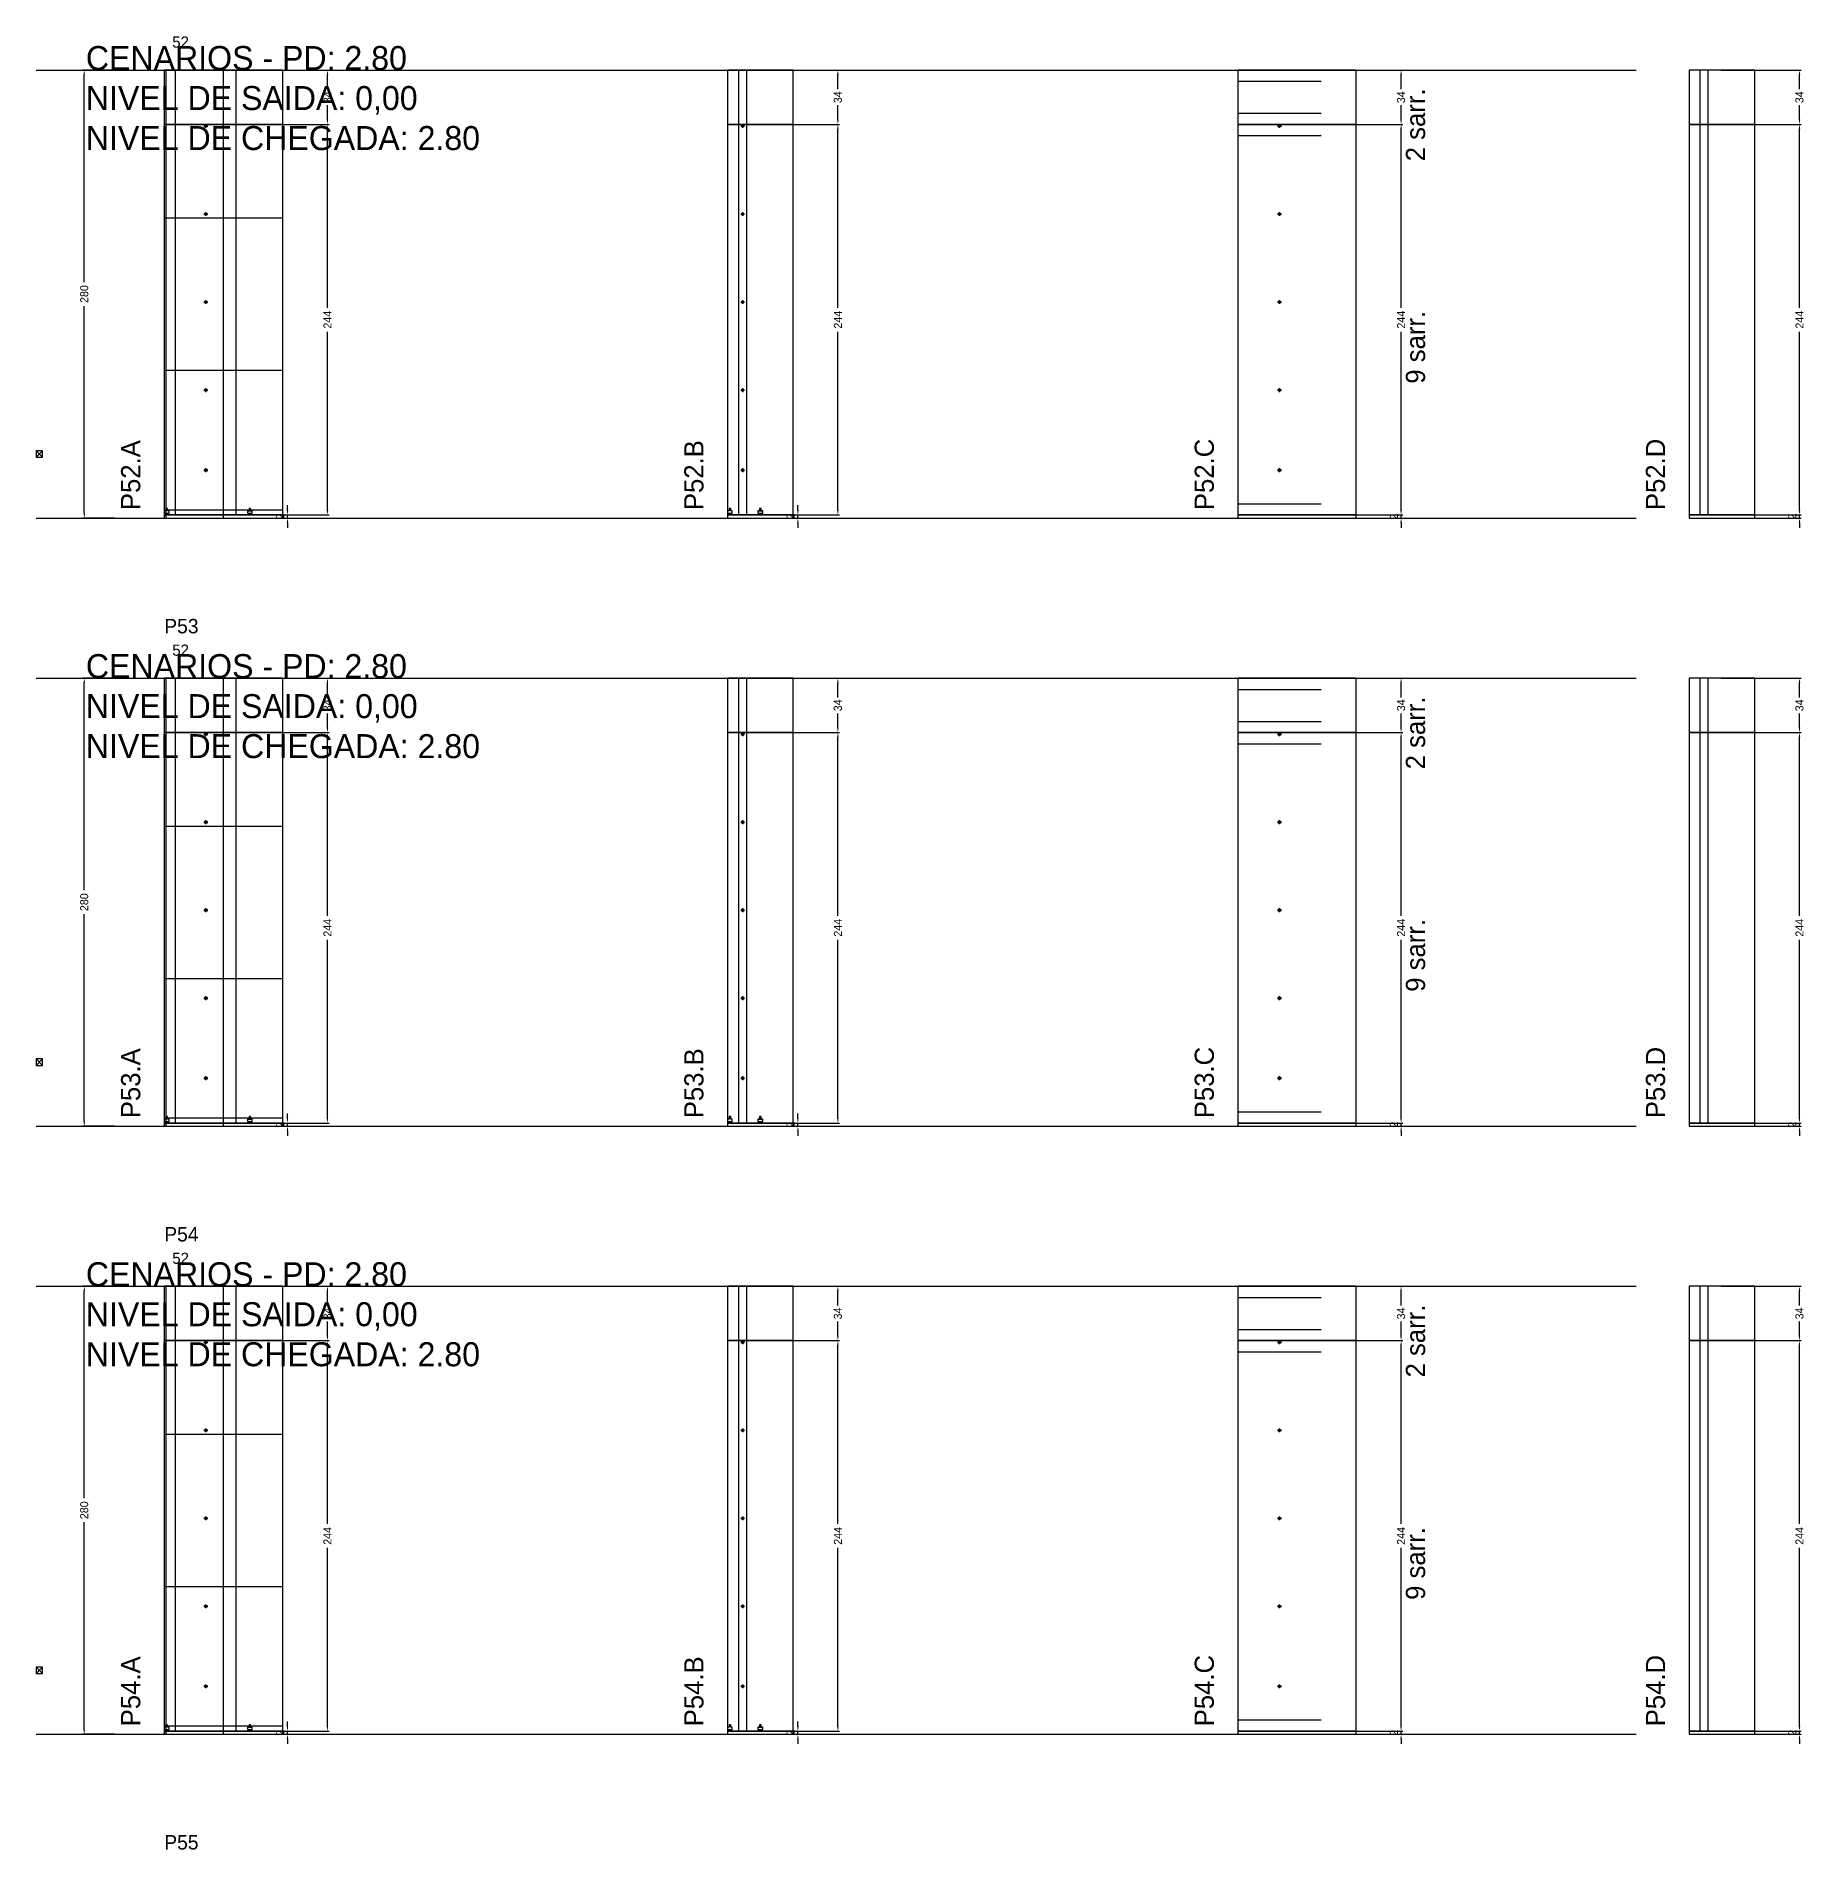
# Model space of a CAD drawing. Header units: centimetres. Extents: x -10500 to 4105, y -36866 to 295.
# Drawn here: x -7000 to -5895, y -20592 to -19459 of the extents above; entities that cross this region are included whole.
import ezdxf

# ---------------------------------------------------------------- set-up
doc = ezdxf.new("R2010")
doc.units = ezdxf.units.CM
doc.linetypes.add('DASHED', pattern=[2, -2])
for name, color, linetype in [('CHAPA', 140, 'Continuous'), ('COTA', 241, 'Continuous'), ('COTAS FURACAO', 16, 'Continuous'), ('Madeira', 30, 'Continuous'), ('NOMENCLATURA', 7, 'Continuous'), ('Nível', 160, 'Continuous'), ('Painéis', 200, 'Continuous'), ('Perfil Metálico', 150, 'Continuous'), ('SARR_2.2x7', 40, 'Continuous'), ('SARRAFO DE PRESSAO', 200, 'Continuous'), ('texto', 7, 'Continuous'), ('TEXTO_GERAL', 7, 'Continuous')]:
    doc.layers.add(name, color=color, linetype=linetype)
doc.dimstyles.new('PAINEL-NOVA', dxfattribs={"dimtxt": 5, "dimasz": 3, "dimexe": 1, "dimexo": 1, "dimgap": 1, "dimtad": 1, "dimcen": 2.5, "dimazin": 3, "dimtfac": 1, "dimtmove": 0, "dimatfit": 3})

# ---------------------------------------------------------------- blocks, each defined once
blk = doc.blocks.new('_CLOSEDFILLED')
at = {"color": 0, "linetype": 'BYBLOCK'}
blk.add_solid([(-1, 0.16), (0, 0), (-1, -0.16)], dxfattribs=at)
blk = doc.blocks.new('*D1327')
for p, q in [((-6951, -19480), (-6971, -19480)), ((-6970, -19612.5), (-6970, -19483)), ((-6970, -19757), (-6970, -19627.5)), ((-6951, -19760), (-6971, -19760))]:
    blk.add_line(p, q)
at = {"layer": 'Defpoints'}
for p in [(-6950, -19480), (-6970, -19760), (-6950, -19760)]:
    blk.add_point(p, dxfattribs=at)
at = {"layer": 'COTA', "xscale": 3, "yscale": 3}
for p, rotation in [((-6970, -19480), 90), ((-6970, -19760), 270)]:
    blk.add_blockref('_CLOSEDFILLED', p, dxfattribs=dict(at, rotation=rotation))
at = {"layer": 'COTA', "insert": (-6970, -19620), "char_height": 5, "attachment_point": 5, "rotation": 90}
blk.add_mtext('280', dxfattribs=at)
blk = doc.blocks.new('MULDURA')
at = {"layer": 'Paineis'}
for p, q in [((0, 0), (4, 4)), ((4, 0), (0, 4))]:
    blk.add_line(p, q, dxfattribs=at)
blk.add_lwpolyline([(0, 0), (4, 0), (4, 4), (0, 4)], close=True, dxfattribs=at)
blk = doc.blocks.new('*D1329')
for p, q in [((-6867, -19514), (-6817, -19514)), ((-6818, -19628.5), (-6818, -19517)), ((-6818, -19755), (-6818, -19643.5)), ((-6867, -19758), (-6817, -19758))]:
    blk.add_line(p, q)
at = {"layer": 'Defpoints'}
for p in [(-6868, -19514), (-6868, -19758), (-6818, -19758)]:
    blk.add_point(p, dxfattribs=at)
at = {"layer": 'COTA', "xscale": 3, "yscale": 3}
for p, rotation in [((-6818, -19514), 90), ((-6818, -19758), 270)]:
    blk.add_blockref('_CLOSEDFILLED', p, dxfattribs=dict(at, rotation=rotation))
at = {"layer": 'COTA', "insert": (-6818, -19636), "char_height": 5, "attachment_point": 5, "rotation": 90}
blk.add_mtext('244', dxfattribs=at)
blk = doc.blocks.new('*D1330')
for p, q in [((-6867, -19480), (-6817, -19480)), ((-6818, -19492), (-6818, -19483)), ((-6818, -19511), (-6818, -19502)), ((-6867, -19514), (-6817, -19514))]:
    blk.add_line(p, q)
at = {"layer": 'Defpoints'}
for p in [(-6868, -19480), (-6868, -19514), (-6818, -19514)]:
    blk.add_point(p, dxfattribs=at)
at = {"layer": 'COTA', "xscale": 3, "yscale": 3}
for p, rotation in [((-6818, -19480), 90), ((-6818, -19514), 270)]:
    blk.add_blockref('_CLOSEDFILLED', p, dxfattribs=dict(at, rotation=rotation))
at = {"layer": 'COTA', "insert": (-6818, -19497), "char_height": 5, "attachment_point": 5, "rotation": 90}
blk.add_mtext('34', dxfattribs=at)
blk = doc.blocks.new('SLIPTEE')
at = {"layer": 'Paineis'}
blk.add_lwpolyline([(0, 0), (3, 0), (3, 1.5), (2, 1.5), (2, 3), (1, 3), (1, 1.5), (0, 1.5)], close=True, dxfattribs=at)
blk = doc.blocks.new('SLIPTDD')
at = {"layer": 'Paineis'}
blk.add_line((0, 1.5), (3, 1.5), dxfattribs=at)
blk.add_lwpolyline([(0, 0), (3, 0), (3, 1.5), (2, 1.5), (2, 3), (1, 3), (1, 1.5), (0, 1.5)], close=True, dxfattribs=at)
blk = doc.blocks.new('furacao')
at = {"layer": 'COTAS FURACAO'}
for p, q in [((-1.2, 0), (1.2, 0)), ((0, -1.2), (0, 1.2))]:
    blk.add_line(p, q, dxfattribs=at)
blk.add_circle((0, 0), 0.8, dxfattribs=at)
blk = doc.blocks.new('*D1332')
for p, q in [((-6548, -19514), (-6498, -19514)), ((-6499, -19628.5), (-6499, -19517)), ((-6499, -19755), (-6499, -19643.5)), ((-6548, -19758), (-6498, -19758))]:
    blk.add_line(p, q)
at = {"layer": 'Defpoints'}
for p in [(-6549, -19514), (-6549, -19758), (-6499, -19758)]:
    blk.add_point(p, dxfattribs=at)
at = {"layer": 'COTA', "xscale": 3, "yscale": 3}
for p, rotation in [((-6499, -19514), 90), ((-6499, -19758), 270)]:
    blk.add_blockref('_CLOSEDFILLED', p, dxfattribs=dict(at, rotation=rotation))
at = {"layer": 'COTA', "insert": (-6499, -19636), "char_height": 5, "attachment_point": 5, "rotation": 90}
blk.add_mtext('244', dxfattribs=at)
blk = doc.blocks.new('*D1333')
for p, q in [((-6548, -19480), (-6498, -19480)), ((-6499, -19492), (-6499, -19483)), ((-6499, -19511), (-6499, -19502)), ((-6548, -19514), (-6498, -19514))]:
    blk.add_line(p, q)
at = {"layer": 'Defpoints'}
for p in [(-6549, -19480), (-6549, -19514), (-6499, -19514)]:
    blk.add_point(p, dxfattribs=at)
at = {"layer": 'COTA', "xscale": 3, "yscale": 3}
for p, rotation in [((-6499, -19480), 90), ((-6499, -19514), 270)]:
    blk.add_blockref('_CLOSEDFILLED', p, dxfattribs=dict(at, rotation=rotation))
at = {"layer": 'COTA', "insert": (-6499, -19497), "char_height": 5, "attachment_point": 5, "rotation": 90}
blk.add_mtext('34', dxfattribs=at)
blk = doc.blocks.new('*D1335')
for p, q in [((-6196, -19514), (-6146, -19514)), ((-6147, -19628.5), (-6147, -19517)), ((-6147, -19755), (-6147, -19643.5)), ((-6196, -19758), (-6146, -19758))]:
    blk.add_line(p, q)
at = {"layer": 'Defpoints'}
for p in [(-6197, -19514), (-6197, -19758), (-6147, -19758)]:
    blk.add_point(p, dxfattribs=at)
at = {"layer": 'COTA', "xscale": 3, "yscale": 3}
for p, rotation in [((-6147, -19514), 90), ((-6147, -19758), 270)]:
    blk.add_blockref('_CLOSEDFILLED', p, dxfattribs=dict(at, rotation=rotation))
at = {"layer": 'COTA', "insert": (-6147, -19636), "char_height": 5, "attachment_point": 5, "rotation": 90}
blk.add_mtext('244', dxfattribs=at)
blk = doc.blocks.new('*D1336')
for p, q in [((-6196, -19480), (-6146, -19480)), ((-6147, -19492), (-6147, -19483)), ((-6147, -19511), (-6147, -19502)), ((-6196, -19514), (-6146, -19514))]:
    blk.add_line(p, q)
at = {"layer": 'Defpoints'}
for p in [(-6197, -19480), (-6197, -19514), (-6147, -19514)]:
    blk.add_point(p, dxfattribs=at)
at = {"layer": 'COTA', "xscale": 3, "yscale": 3}
for p, rotation in [((-6147, -19480), 90), ((-6147, -19514), 270)]:
    blk.add_blockref('_CLOSEDFILLED', p, dxfattribs=dict(at, rotation=rotation))
at = {"layer": 'COTA', "insert": (-6147, -19497), "char_height": 5, "attachment_point": 5, "rotation": 90}
blk.add_mtext('34', dxfattribs=at)
blk = doc.blocks.new('*D1338')
for p, q in [((-5947, -19514), (-5897, -19514)), ((-5898, -19628.5), (-5898, -19517)), ((-5898, -19755), (-5898, -19643.5)), ((-5947, -19758), (-5897, -19758))]:
    blk.add_line(p, q)
at = {"layer": 'Defpoints'}
for p in [(-5948, -19514), (-5948, -19758), (-5898, -19758)]:
    blk.add_point(p, dxfattribs=at)
at = {"layer": 'COTA', "xscale": 3, "yscale": 3}
for p, rotation in [((-5898, -19514), 90), ((-5898, -19758), 270)]:
    blk.add_blockref('_CLOSEDFILLED', p, dxfattribs=dict(at, rotation=rotation))
at = {"layer": 'COTA', "insert": (-5898, -19636), "char_height": 5, "attachment_point": 5, "rotation": 90}
blk.add_mtext('244', dxfattribs=at)
blk = doc.blocks.new('*D1339')
for p, q in [((-5947, -19480), (-5897, -19480)), ((-5898, -19492), (-5898, -19483)), ((-5898, -19511), (-5898, -19502)), ((-5947, -19514), (-5897, -19514))]:
    blk.add_line(p, q)
at = {"layer": 'Defpoints'}
for p in [(-5948, -19480), (-5948, -19514), (-5898, -19514)]:
    blk.add_point(p, dxfattribs=at)
at = {"layer": 'COTA', "xscale": 3, "yscale": 3}
for p, rotation in [((-5898, -19480), 90), ((-5898, -19514), 270)]:
    blk.add_blockref('_CLOSEDFILLED', p, dxfattribs=dict(at, rotation=rotation))
at = {"layer": 'COTA', "insert": (-5898, -19497), "char_height": 5, "attachment_point": 5, "rotation": 90}
blk.add_mtext('34', dxfattribs=at)
blk = doc.blocks.new('*D1353')
for p, q in [((-6951, -19860), (-6971, -19860)), ((-6970, -19992.5), (-6970, -19863)), ((-6970, -20137), (-6970, -20007.5)), ((-6951, -20140), (-6971, -20140))]:
    blk.add_line(p, q)
at = {"layer": 'Defpoints'}
for p in [(-6950, -19860), (-6970, -20140), (-6950, -20140)]:
    blk.add_point(p, dxfattribs=at)
at = {"layer": 'COTA', "xscale": 3, "yscale": 3}
for p, rotation in [((-6970, -19860), 90), ((-6970, -20140), 270)]:
    blk.add_blockref('_CLOSEDFILLED', p, dxfattribs=dict(at, rotation=rotation))
at = {"layer": 'COTA', "insert": (-6970, -20000), "char_height": 5, "attachment_point": 5, "rotation": 90}
blk.add_mtext('280', dxfattribs=at)
blk = doc.blocks.new('*D1355')
for p, q in [((-6867, -19894), (-6817, -19894)), ((-6818, -20008.5), (-6818, -19897)), ((-6818, -20135), (-6818, -20023.5)), ((-6867, -20138), (-6817, -20138))]:
    blk.add_line(p, q)
at = {"layer": 'Defpoints'}
for p in [(-6868, -19894), (-6868, -20138), (-6818, -20138)]:
    blk.add_point(p, dxfattribs=at)
at = {"layer": 'COTA', "xscale": 3, "yscale": 3}
for p, rotation in [((-6818, -19894), 90), ((-6818, -20138), 270)]:
    blk.add_blockref('_CLOSEDFILLED', p, dxfattribs=dict(at, rotation=rotation))
at = {"layer": 'COTA', "insert": (-6818, -20016), "char_height": 5, "attachment_point": 5, "rotation": 90}
blk.add_mtext('244', dxfattribs=at)
blk = doc.blocks.new('*D1356')
for p, q in [((-6867, -19860), (-6817, -19860)), ((-6818, -19872), (-6818, -19863)), ((-6818, -19891), (-6818, -19882)), ((-6867, -19894), (-6817, -19894))]:
    blk.add_line(p, q)
at = {"layer": 'Defpoints'}
for p in [(-6868, -19860), (-6868, -19894), (-6818, -19894)]:
    blk.add_point(p, dxfattribs=at)
at = {"layer": 'COTA', "xscale": 3, "yscale": 3}
for p, rotation in [((-6818, -19860), 90), ((-6818, -19894), 270)]:
    blk.add_blockref('_CLOSEDFILLED', p, dxfattribs=dict(at, rotation=rotation))
at = {"layer": 'COTA', "insert": (-6818, -19877), "char_height": 5, "attachment_point": 5, "rotation": 90}
blk.add_mtext('34', dxfattribs=at)
blk = doc.blocks.new('*D1358')
for p, q in [((-6548, -19894), (-6498, -19894)), ((-6499, -20008.5), (-6499, -19897)), ((-6499, -20135), (-6499, -20023.5)), ((-6548, -20138), (-6498, -20138))]:
    blk.add_line(p, q)
at = {"layer": 'Defpoints'}
for p in [(-6549, -19894), (-6549, -20138), (-6499, -20138)]:
    blk.add_point(p, dxfattribs=at)
at = {"layer": 'COTA', "xscale": 3, "yscale": 3}
for p, rotation in [((-6499, -19894), 90), ((-6499, -20138), 270)]:
    blk.add_blockref('_CLOSEDFILLED', p, dxfattribs=dict(at, rotation=rotation))
at = {"layer": 'COTA', "insert": (-6499, -20016), "char_height": 5, "attachment_point": 5, "rotation": 90}
blk.add_mtext('244', dxfattribs=at)
blk = doc.blocks.new('*D1359')
for p, q in [((-6548, -19860), (-6498, -19860)), ((-6499, -19872), (-6499, -19863)), ((-6499, -19891), (-6499, -19882)), ((-6548, -19894), (-6498, -19894))]:
    blk.add_line(p, q)
at = {"layer": 'Defpoints'}
for p in [(-6549, -19860), (-6549, -19894), (-6499, -19894)]:
    blk.add_point(p, dxfattribs=at)
at = {"layer": 'COTA', "xscale": 3, "yscale": 3}
for p, rotation in [((-6499, -19860), 90), ((-6499, -19894), 270)]:
    blk.add_blockref('_CLOSEDFILLED', p, dxfattribs=dict(at, rotation=rotation))
at = {"layer": 'COTA', "insert": (-6499, -19877), "char_height": 5, "attachment_point": 5, "rotation": 90}
blk.add_mtext('34', dxfattribs=at)
blk = doc.blocks.new('*D1361')
for p, q in [((-6196, -19894), (-6146, -19894)), ((-6147, -20008.5), (-6147, -19897)), ((-6147, -20135), (-6147, -20023.5)), ((-6196, -20138), (-6146, -20138))]:
    blk.add_line(p, q)
at = {"layer": 'Defpoints'}
for p in [(-6197, -19894), (-6197, -20138), (-6147, -20138)]:
    blk.add_point(p, dxfattribs=at)
at = {"layer": 'COTA', "xscale": 3, "yscale": 3}
for p, rotation in [((-6147, -19894), 90), ((-6147, -20138), 270)]:
    blk.add_blockref('_CLOSEDFILLED', p, dxfattribs=dict(at, rotation=rotation))
at = {"layer": 'COTA', "insert": (-6147, -20016), "char_height": 5, "attachment_point": 5, "rotation": 90}
blk.add_mtext('244', dxfattribs=at)
blk = doc.blocks.new('*D1362')
for p, q in [((-6196, -19860), (-6146, -19860)), ((-6147, -19872), (-6147, -19863)), ((-6147, -19891), (-6147, -19882)), ((-6196, -19894), (-6146, -19894))]:
    blk.add_line(p, q)
at = {"layer": 'Defpoints'}
for p in [(-6197, -19860), (-6197, -19894), (-6147, -19894)]:
    blk.add_point(p, dxfattribs=at)
at = {"layer": 'COTA', "xscale": 3, "yscale": 3}
for p, rotation in [((-6147, -19860), 90), ((-6147, -19894), 270)]:
    blk.add_blockref('_CLOSEDFILLED', p, dxfattribs=dict(at, rotation=rotation))
at = {"layer": 'COTA', "insert": (-6147, -19877), "char_height": 5, "attachment_point": 5, "rotation": 90}
blk.add_mtext('34', dxfattribs=at)
blk = doc.blocks.new('*D1364')
for p, q in [((-5947, -19894), (-5897, -19894)), ((-5898, -20008.5), (-5898, -19897)), ((-5898, -20135), (-5898, -20023.5)), ((-5947, -20138), (-5897, -20138))]:
    blk.add_line(p, q)
at = {"layer": 'Defpoints'}
for p in [(-5948, -19894), (-5948, -20138), (-5898, -20138)]:
    blk.add_point(p, dxfattribs=at)
at = {"layer": 'COTA', "xscale": 3, "yscale": 3}
for p, rotation in [((-5898, -19894), 90), ((-5898, -20138), 270)]:
    blk.add_blockref('_CLOSEDFILLED', p, dxfattribs=dict(at, rotation=rotation))
at = {"layer": 'COTA', "insert": (-5898, -20016), "char_height": 5, "attachment_point": 5, "rotation": 90}
blk.add_mtext('244', dxfattribs=at)
blk = doc.blocks.new('*D1365')
for p, q in [((-5947, -19860), (-5897, -19860)), ((-5898, -19872), (-5898, -19863)), ((-5898, -19891), (-5898, -19882)), ((-5947, -19894), (-5897, -19894))]:
    blk.add_line(p, q)
at = {"layer": 'Defpoints'}
for p in [(-5948, -19860), (-5948, -19894), (-5898, -19894)]:
    blk.add_point(p, dxfattribs=at)
at = {"layer": 'COTA', "xscale": 3, "yscale": 3}
for p, rotation in [((-5898, -19860), 90), ((-5898, -19894), 270)]:
    blk.add_blockref('_CLOSEDFILLED', p, dxfattribs=dict(at, rotation=rotation))
at = {"layer": 'COTA', "insert": (-5898, -19877), "char_height": 5, "attachment_point": 5, "rotation": 90}
blk.add_mtext('34', dxfattribs=at)
blk = doc.blocks.new('*D1379')
for p, q in [((-6951, -20240), (-6971, -20240)), ((-6970, -20372.5), (-6970, -20243)), ((-6970, -20517), (-6970, -20387.5)), ((-6951, -20520), (-6971, -20520))]:
    blk.add_line(p, q)
at = {"layer": 'Defpoints'}
for p in [(-6950, -20240), (-6970, -20520), (-6950, -20520)]:
    blk.add_point(p, dxfattribs=at)
at = {"layer": 'COTA', "xscale": 3, "yscale": 3}
for p, rotation in [((-6970, -20240), 90), ((-6970, -20520), 270)]:
    blk.add_blockref('_CLOSEDFILLED', p, dxfattribs=dict(at, rotation=rotation))
at = {"layer": 'COTA', "insert": (-6970, -20380), "char_height": 5, "attachment_point": 5, "rotation": 90}
blk.add_mtext('280', dxfattribs=at)
blk = doc.blocks.new('*D1381')
for p, q in [((-6867, -20274), (-6817, -20274)), ((-6818, -20388.5), (-6818, -20277)), ((-6818, -20515), (-6818, -20403.5)), ((-6867, -20518), (-6817, -20518))]:
    blk.add_line(p, q)
at = {"layer": 'Defpoints'}
for p in [(-6868, -20274), (-6868, -20518), (-6818, -20518)]:
    blk.add_point(p, dxfattribs=at)
at = {"layer": 'COTA', "xscale": 3, "yscale": 3}
for p, rotation in [((-6818, -20274), 90), ((-6818, -20518), 270)]:
    blk.add_blockref('_CLOSEDFILLED', p, dxfattribs=dict(at, rotation=rotation))
at = {"layer": 'COTA', "insert": (-6818, -20396), "char_height": 5, "attachment_point": 5, "rotation": 90}
blk.add_mtext('244', dxfattribs=at)
blk = doc.blocks.new('*D1382')
for p, q in [((-6867, -20240), (-6817, -20240)), ((-6818, -20252), (-6818, -20243)), ((-6818, -20271), (-6818, -20262)), ((-6867, -20274), (-6817, -20274))]:
    blk.add_line(p, q)
at = {"layer": 'Defpoints'}
for p in [(-6868, -20240), (-6868, -20274), (-6818, -20274)]:
    blk.add_point(p, dxfattribs=at)
at = {"layer": 'COTA', "xscale": 3, "yscale": 3}
for p, rotation in [((-6818, -20240), 90), ((-6818, -20274), 270)]:
    blk.add_blockref('_CLOSEDFILLED', p, dxfattribs=dict(at, rotation=rotation))
at = {"layer": 'COTA', "insert": (-6818, -20257), "char_height": 5, "attachment_point": 5, "rotation": 90}
blk.add_mtext('34', dxfattribs=at)
blk = doc.blocks.new('*D1384')
for p, q in [((-6548, -20274), (-6498, -20274)), ((-6499, -20388.5), (-6499, -20277)), ((-6499, -20515), (-6499, -20403.5)), ((-6548, -20518), (-6498, -20518))]:
    blk.add_line(p, q)
at = {"layer": 'Defpoints'}
for p in [(-6549, -20274), (-6549, -20518), (-6499, -20518)]:
    blk.add_point(p, dxfattribs=at)
at = {"layer": 'COTA', "xscale": 3, "yscale": 3}
for p, rotation in [((-6499, -20274), 90), ((-6499, -20518), 270)]:
    blk.add_blockref('_CLOSEDFILLED', p, dxfattribs=dict(at, rotation=rotation))
at = {"layer": 'COTA', "insert": (-6499, -20396), "char_height": 5, "attachment_point": 5, "rotation": 90}
blk.add_mtext('244', dxfattribs=at)
blk = doc.blocks.new('*D1385')
for p, q in [((-6548, -20240), (-6498, -20240)), ((-6499, -20252), (-6499, -20243)), ((-6499, -20271), (-6499, -20262)), ((-6548, -20274), (-6498, -20274))]:
    blk.add_line(p, q)
at = {"layer": 'Defpoints'}
for p in [(-6549, -20240), (-6549, -20274), (-6499, -20274)]:
    blk.add_point(p, dxfattribs=at)
at = {"layer": 'COTA', "xscale": 3, "yscale": 3}
for p, rotation in [((-6499, -20240), 90), ((-6499, -20274), 270)]:
    blk.add_blockref('_CLOSEDFILLED', p, dxfattribs=dict(at, rotation=rotation))
at = {"layer": 'COTA', "insert": (-6499, -20257), "char_height": 5, "attachment_point": 5, "rotation": 90}
blk.add_mtext('34', dxfattribs=at)
blk = doc.blocks.new('*D1387')
for p, q in [((-6196, -20274), (-6146, -20274)), ((-6147, -20388.5), (-6147, -20277)), ((-6147, -20515), (-6147, -20403.5)), ((-6196, -20518), (-6146, -20518))]:
    blk.add_line(p, q)
at = {"layer": 'Defpoints'}
for p in [(-6197, -20274), (-6197, -20518), (-6147, -20518)]:
    blk.add_point(p, dxfattribs=at)
at = {"layer": 'COTA', "xscale": 3, "yscale": 3}
for p, rotation in [((-6147, -20274), 90), ((-6147, -20518), 270)]:
    blk.add_blockref('_CLOSEDFILLED', p, dxfattribs=dict(at, rotation=rotation))
at = {"layer": 'COTA', "insert": (-6147, -20396), "char_height": 5, "attachment_point": 5, "rotation": 90}
blk.add_mtext('244', dxfattribs=at)
blk = doc.blocks.new('*D1388')
for p, q in [((-6196, -20240), (-6146, -20240)), ((-6147, -20252), (-6147, -20243)), ((-6147, -20271), (-6147, -20262)), ((-6196, -20274), (-6146, -20274))]:
    blk.add_line(p, q)
at = {"layer": 'Defpoints'}
for p in [(-6197, -20240), (-6197, -20274), (-6147, -20274)]:
    blk.add_point(p, dxfattribs=at)
at = {"layer": 'COTA', "xscale": 3, "yscale": 3}
for p, rotation in [((-6147, -20240), 90), ((-6147, -20274), 270)]:
    blk.add_blockref('_CLOSEDFILLED', p, dxfattribs=dict(at, rotation=rotation))
at = {"layer": 'COTA', "insert": (-6147, -20257), "char_height": 5, "attachment_point": 5, "rotation": 90}
blk.add_mtext('34', dxfattribs=at)
blk = doc.blocks.new('*D1390')
for p, q in [((-5947, -20274), (-5897, -20274)), ((-5898, -20388.5), (-5898, -20277)), ((-5898, -20515), (-5898, -20403.5)), ((-5947, -20518), (-5897, -20518))]:
    blk.add_line(p, q)
at = {"layer": 'Defpoints'}
for p in [(-5948, -20274), (-5948, -20518), (-5898, -20518)]:
    blk.add_point(p, dxfattribs=at)
at = {"layer": 'COTA', "xscale": 3, "yscale": 3}
for p, rotation in [((-5898, -20274), 90), ((-5898, -20518), 270)]:
    blk.add_blockref('_CLOSEDFILLED', p, dxfattribs=dict(at, rotation=rotation))
at = {"layer": 'COTA', "insert": (-5898, -20396), "char_height": 5, "attachment_point": 5, "rotation": 90}
blk.add_mtext('244', dxfattribs=at)
blk = doc.blocks.new('*D1391')
for p, q in [((-5947, -20240), (-5897, -20240)), ((-5898, -20252), (-5898, -20243)), ((-5898, -20271), (-5898, -20262)), ((-5947, -20274), (-5897, -20274))]:
    blk.add_line(p, q)
at = {"layer": 'Defpoints'}
for p in [(-5948, -20240), (-5948, -20274), (-5898, -20274)]:
    blk.add_point(p, dxfattribs=at)
at = {"layer": 'COTA', "xscale": 3, "yscale": 3}
for p, rotation in [((-5898, -20240), 90), ((-5898, -20274), 270)]:
    blk.add_blockref('_CLOSEDFILLED', p, dxfattribs=dict(at, rotation=rotation))
at = {"layer": 'COTA', "insert": (-5898, -20257), "char_height": 5, "attachment_point": 5, "rotation": 90}
blk.add_mtext('34', dxfattribs=at)

msp = doc.modelspace()

# ---------------------------------------------------------------- linework, layer by layer
at = {"layer": 'CHAPA'}
for points in [[(-6920, -19760), (-6918.8, -19760), (-6918.8, -19480), (-6920, -19480)], [(-6920, -20140), (-6918.8, -20140), (-6918.8, -19860), (-6920, -19860)], [(-6920, -20520), (-6918.8, -20520), (-6918.8, -20240), (-6920, -20240)]]:
    msp.add_lwpolyline(points, close=True, dxfattribs=at)
at = {"layer": 'Madeira'}
for points in [[(-6920, -19572.4), (-6846, -19572.4)], [(-6920, -19667.6), (-6846, -19667.6)], [(-6920, -19952.4), (-6846, -19952.4)], [(-6920, -20047.6), (-6846, -20047.6)], [(-6920, -20332.4), (-6846, -20332.4)], [(-6920, -20427.6), (-6846, -20427.6)]]:
    msp.add_lwpolyline(points, dxfattribs=at)
at = {"layer": 'Nível', "linetype": 'DASHED'}
for points in [[(-7000, -19480), (-6000, -19480)], [(-7000, -19760), (-6000, -19760)], [(-7000, -19860), (-6000, -19860)], [(-7000, -20140), (-6000, -20140)], [(-7000, -20240), (-6000, -20240)], [(-7000, -20520), (-6000, -20520)]]:
    msp.add_lwpolyline(points, dxfattribs=at)
at = {"layer": 'Painéis'}
for points in [[(-6920, -19514), (-6846, -19514), (-6846, -19480), (-6920, -19480)], [(-6920, -19760), (-6846, -19760), (-6846, -19480), (-6920, -19480)], [(-6568, -19514), (-6527, -19514), (-6527, -19480), (-6568, -19480)], [(-6249, -19514), (-6175, -19514), (-6175, -19480), (-6249, -19480)], [(-5967, -19514), (-5926, -19514), (-5926, -19480), (-5967, -19480)], [(-6920, -19758), (-6846, -19758), (-6846, -19514), (-6920, -19514)], [(-6568, -19758), (-6527, -19758), (-6527, -19514), (-6568, -19514)], [(-6249, -19758), (-6175, -19758), (-6175, -19514), (-6249, -19514)], [(-5967, -19758), (-5926, -19758), (-5926, -19514), (-5967, -19514)], [(-6920, -19760), (-6846, -19760), (-6846, -19758), (-6920, -19758)], [(-6568, -19760), (-6527, -19760), (-6527, -19758), (-6568, -19758)], [(-6249, -19760), (-6175, -19760), (-6175, -19758), (-6249, -19758)], [(-5967, -19760), (-5926, -19760), (-5926, -19758), (-5967, -19758)], [(-6920, -19894), (-6846, -19894), (-6846, -19860), (-6920, -19860)], [(-6920, -20140), (-6846, -20140), (-6846, -19860), (-6920, -19860)], [(-6568, -19894), (-6527, -19894), (-6527, -19860), (-6568, -19860)], [(-6249, -19894), (-6175, -19894), (-6175, -19860), (-6249, -19860)], [(-5967, -19894), (-5926, -19894), (-5926, -19860), (-5967, -19860)], [(-6920, -20138), (-6846, -20138), (-6846, -19894), (-6920, -19894)], [(-6568, -20138), (-6527, -20138), (-6527, -19894), (-6568, -19894)], [(-6249, -20138), (-6175, -20138), (-6175, -19894), (-6249, -19894)], [(-5967, -20138), (-5926, -20138), (-5926, -19894), (-5967, -19894)], [(-6920, -20140), (-6846, -20140), (-6846, -20138), (-6920, -20138)], [(-6568, -20140), (-6527, -20140), (-6527, -20138), (-6568, -20138)], [(-6249, -20140), (-6175, -20140), (-6175, -20138), (-6249, -20138)], [(-5967, -20140), (-5926, -20140), (-5926, -20138), (-5967, -20138)], [(-6920, -20274), (-6846, -20274), (-6846, -20240), (-6920, -20240)], [(-6920, -20520), (-6846, -20520), (-6846, -20240), (-6920, -20240)], [(-6568, -20274), (-6527, -20274), (-6527, -20240), (-6568, -20240)], [(-6249, -20274), (-6175, -20274), (-6175, -20240), (-6249, -20240)], [(-5967, -20274), (-5926, -20274), (-5926, -20240), (-5967, -20240)], [(-6920, -20518), (-6846, -20518), (-6846, -20274), (-6920, -20274)], [(-6568, -20518), (-6527, -20518), (-6527, -20274), (-6568, -20274)], [(-6249, -20518), (-6175, -20518), (-6175, -20274), (-6249, -20274)], [(-5967, -20518), (-5926, -20518), (-5926, -20274), (-5967, -20274)], [(-6920, -20520), (-6846, -20520), (-6846, -20518), (-6920, -20518)], [(-6568, -20520), (-6527, -20520), (-6527, -20518), (-6568, -20518)], [(-6249, -20520), (-6175, -20520), (-6175, -20518), (-6249, -20518)], [(-5967, -20520), (-5926, -20520), (-5926, -20518), (-5967, -20518)]]:
    msp.add_lwpolyline(points, close=True, dxfattribs=at)
at = {"layer": 'Perfil Metálico'}
for p, q in [((-6883, -19760), (-6883, -19480)), ((-6883, -20140), (-6883, -19860)), ((-6883, -20520), (-6883, -20240))]:
    msp.add_line(p, q, dxfattribs=at)
at = {"layer": 'SARR_2.2x7'}
for points in [[(-6913, -19514), (-6913, -19480)], [(-6875, -19514), (-6875, -19480)], [(-6561, -19514), (-6561, -19480)], [(-6556, -19514), (-6556, -19480)], [(-5960, -19514), (-5960, -19480)], [(-5955, -19514), (-5955, -19480)], [(-6249, -19487), (-6197, -19487)], [(-6249, -19507), (-6197, -19507)], [(-6249, -19521), (-6197, -19521)], [(-6249, -19751), (-6197, -19751)], [(-6913, -19894), (-6913, -19860)], [(-6875, -19894), (-6875, -19860)], [(-6561, -19894), (-6561, -19860)], [(-6556, -19894), (-6556, -19860)], [(-5960, -19894), (-5960, -19860)], [(-5955, -19894), (-5955, -19860)], [(-6249, -19867), (-6197, -19867)], [(-6249, -19887), (-6197, -19887)], [(-6249, -19901), (-6197, -19901)], [(-6249, -20131), (-6197, -20131)], [(-6913, -20274), (-6913, -20240)], [(-6875, -20274), (-6875, -20240)], [(-6561, -20274), (-6561, -20240)], [(-6556, -20274), (-6556, -20240)], [(-6249, -20247), (-6197, -20247)], [(-5960, -20274), (-5960, -20240)], [(-5955, -20274), (-5955, -20240)], [(-6249, -20267), (-6197, -20267)], [(-6249, -20281), (-6197, -20281)], [(-6249, -20511), (-6197, -20511)]]:
    msp.add_lwpolyline(points, dxfattribs=at)
at = {"layer": 'SARR_2.2x7', "linetype": 'DASHED'}
for points in [[(-6913, -19758), (-6913, -19514)], [(-6875, -19758), (-6875, -19514)], [(-6561, -19758), (-6561, -19514)], [(-6556, -19758), (-6556, -19514)], [(-5960, -19758), (-5960, -19514)], [(-5955, -19758), (-5955, -19514)], [(-6913, -20138), (-6913, -19894)], [(-6875, -20138), (-6875, -19894)], [(-6561, -20138), (-6561, -19894)], [(-6556, -20138), (-6556, -19894)], [(-5960, -20138), (-5960, -19894)], [(-5955, -20138), (-5955, -19894)], [(-6913, -20518), (-6913, -20274)], [(-6875, -20518), (-6875, -20274)], [(-6561, -20518), (-6561, -20274)], [(-6556, -20518), (-6556, -20274)], [(-5960, -20518), (-5960, -20274)], [(-5955, -20518), (-5955, -20274)]]:
    msp.add_lwpolyline(points, dxfattribs=at)
at = {"layer": 'SARRAFO DE PRESSAO'}
for points in [[(-6920, -19760), (-6846, -19760), (-6846, -19755), (-6920, -19755)], [(-6920, -20140), (-6846, -20140), (-6846, -20135), (-6920, -20135)], [(-6920, -20520), (-6846, -20520), (-6846, -20515), (-6920, -20515)]]:
    msp.add_lwpolyline(points, close=True, dxfattribs=at)

# ---------------------------------------------------------------- block references
at = {"layer": 'COTA'}
for name, p in [('furacao', (-6894, -19515)), ('furacao', (-6558.5, -19515)), ('furacao', (-6223, -19515)), ('furacao', (-6894, -19570)), ('furacao', (-6558.5, -19570)), ('furacao', (-6223, -19570)), ('furacao', (-6894, -19625)), ('furacao', (-6558.5, -19625)), ('furacao', (-6223, -19625)), ('furacao', (-6894, -19680)), ('furacao', (-6558.5, -19680)), ('furacao', (-6223, -19680)), ('MULDURA', (-7000, -19722)), ('furacao', (-6894, -19730)), ('furacao', (-6558.5, -19730)), ('furacao', (-6223, -19730)), ('SLIPTEE', (-6920, -19757)), ('SLIPTDD', (-6868, -19757)), ('SLIPTEE', (-6568, -19757)), ('SLIPTDD', (-6549, -19757)), ('furacao', (-6894, -19895)), ('furacao', (-6558.5, -19895)), ('furacao', (-6223, -19895)), ('furacao', (-6894, -19950)), ('furacao', (-6558.5, -19950)), ('furacao', (-6223, -19950)), ('furacao', (-6894, -20005)), ('furacao', (-6558.5, -20005)), ('furacao', (-6223, -20005)), ('furacao', (-6894, -20060)), ('furacao', (-6558.5, -20060)), ('furacao', (-6223, -20060)), ('MULDURA', (-7000, -20102)), ('furacao', (-6894, -20110)), ('furacao', (-6558.5, -20110)), ('furacao', (-6223, -20110)), ('SLIPTEE', (-6920, -20137)), ('SLIPTDD', (-6868, -20137)), ('SLIPTEE', (-6568, -20137)), ('SLIPTDD', (-6549, -20137)), ('furacao', (-6894, -20275)), ('furacao', (-6558.5, -20275)), ('furacao', (-6223, -20275)), ('furacao', (-6894, -20330)), ('furacao', (-6558.5, -20330)), ('furacao', (-6223, -20330)), ('furacao', (-6894, -20385)), ('furacao', (-6558.5, -20385)), ('furacao', (-6223, -20385)), ('furacao', (-6894, -20440)), ('furacao', (-6558.5, -20440)), ('furacao', (-6223, -20440)), ('MULDURA', (-7000, -20482)), ('furacao', (-6894, -20490)), ('furacao', (-6558.5, -20490)), ('furacao', (-6223, -20490)), ('SLIPTEE', (-6920, -20517)), ('SLIPTDD', (-6868, -20517)), ('SLIPTEE', (-6568, -20517)), ('SLIPTDD', (-6549, -20517))]:
    msp.add_blockref(name, p, dxfattribs=at)

# ---------------------------------------------------------------- texts
at = {"layer": 'NOMENCLATURA'}
for s, p in [('CENARIOS - PD: 2.80', (-6969, -19480)), ('NIVEL DE SAIDA: 0,00', (-6969, -19505)), ('NIVEL DE CHEGADA: 2.80', (-6969, -19530)), ('CENARIOS - PD: 2.80', (-6969, -19860)), ('NIVEL DE SAIDA: 0,00', (-6969, -19885)), ('NIVEL DE CHEGADA: 2.80', (-6969, -19910)), ('CENARIOS - PD: 2.80', (-6969, -20240)), ('NIVEL DE SAIDA: 0,00', (-6969, -20265)), ('NIVEL DE CHEGADA: 2.80', (-6969, -20290))]:
    msp.add_text(s, height=15, dxfattribs=at).set_placement(p)
for s, p in [('2 sarr.', (-6132, -19537)), ('9 sarr.', (-6132, -19676)), ('P52.A', (-6935, -19755)), ('P52.B', (-6583, -19755)), ('P52.C', (-6264, -19755)), ('P52.D', (-5982, -19755)), ('2 sarr.', (-6132, -19917)), ('9 sarr.', (-6132, -20056)), ('P53.A', (-6935, -20135)), ('P53.B', (-6583, -20135)), ('P53.C', (-6264, -20135)), ('P53.D', (-5982, -20135)), ('2 sarr.', (-6132, -20297)), ('9 sarr.', (-6132, -20436)), ('P54.A', (-6935, -20515)), ('P54.B', (-6583, -20515)), ('P54.C', (-6264, -20515)), ('P54.D', (-5982, -20515))]:
    msp.add_text(s, height=12, rotation=90, dxfattribs=at).set_placement(p)
at = {"layer": 'texto'}
for p in [(-6915, -19466), (-6915, -19846), (-6915, -20226)]:
    msp.add_text('52', height=7, dxfattribs=at).set_placement(p)
at = {"layer": 'TEXTO_GERAL'}
for s, p in [('P53', (-6920, -19832)), ('P54', (-6920, -20212)), ('P55', (-6920, -20592))]:
    msp.add_text(s, height=9, dxfattribs=at).set_placement(p)

# ---------------------------------------------------------------- dimensions: what is measured, and where the dimension line sits
at = {"layer": 'COTA'}
for base, p1, p2, picture, middle in [((-6970, -19760), (-6950, -19760), (-6950, -19480), '*D1327', (-6970, -19620)), ((-6818, -19514), (-6868, -19514), (-6868, -19480), '*D1330', (-6818, -19497)), ((-6499, -19514), (-6549, -19514), (-6549, -19480), '*D1333', (-6499, -19497)), ((-6147, -19514), (-6197, -19514), (-6197, -19480), '*D1336', (-6147, -19497)), ((-5898, -19514), (-5948, -19514), (-5948, -19480), '*D1339', (-5898, -19497)), ((-6818, -19758), (-6868, -19758), (-6868, -19514), '*D1329', (-6818, -19636)), ((-6499, -19758), (-6549, -19758), (-6549, -19514), '*D1332', (-6499, -19636)), ((-6147, -19758), (-6197, -19758), (-6197, -19514), '*D1335', (-6147, -19636)), ((-5898, -19758), (-5948, -19758), (-5948, -19514), '*D1338', (-5898, -19636)), ((-6970, -20140), (-6950, -20140), (-6950, -19860), '*D1353', (-6970, -20000)), ((-6818, -19894), (-6868, -19894), (-6868, -19860), '*D1356', (-6818, -19877)), ((-6499, -19894), (-6549, -19894), (-6549, -19860), '*D1359', (-6499, -19877)), ((-6147, -19894), (-6197, -19894), (-6197, -19860), '*D1362', (-6147, -19877)), ((-5898, -19894), (-5948, -19894), (-5948, -19860), '*D1365', (-5898, -19877)), ((-6818, -20138), (-6868, -20138), (-6868, -19894), '*D1355', (-6818, -20016)), ((-6499, -20138), (-6549, -20138), (-6549, -19894), '*D1358', (-6499, -20016)), ((-6147, -20138), (-6197, -20138), (-6197, -19894), '*D1361', (-6147, -20016)), ((-5898, -20138), (-5948, -20138), (-5948, -19894), '*D1364', (-5898, -20016)), ((-6970, -20520), (-6950, -20520), (-6950, -20240), '*D1379', (-6970, -20380)), ((-6818, -20274), (-6868, -20274), (-6868, -20240), '*D1382', (-6818, -20257)), ((-6499, -20274), (-6549, -20274), (-6549, -20240), '*D1385', (-6499, -20257)), ((-6147, -20274), (-6197, -20274), (-6197, -20240), '*D1388', (-6147, -20257)), ((-5898, -20274), (-5948, -20274), (-5948, -20240), '*D1391', (-5898, -20257)), ((-6818, -20518), (-6868, -20518), (-6868, -20274), '*D1381', (-6818, -20396)), ((-6499, -20518), (-6549, -20518), (-6549, -20274), '*D1384', (-6499, -20396)), ((-6147, -20518), (-6197, -20518), (-6197, -20274), '*D1387', (-6147, -20396)), ((-5898, -20518), (-5948, -20518), (-5948, -20274), '*D1390', (-5898, -20396))]:
    dim = msp.add_linear_dim(base=base, p1=p1, p2=p2, angle=90, dimstyle='PAINEL-NOVA', dxfattribs=at)
    dim.commit()
    dim.dimension.update_dxf_attribs({"geometry": picture, "text_midpoint": middle})
for base, p1, p2 in [((-6843, -19760), (-6868, -19760), (-6868, -19758)), ((-6524, -19760), (-6549, -19760), (-6549, -19758)), ((-6147, -19760), (-6197, -19760), (-6197, -19758)), ((-5898, -19760), (-5948, -19760), (-5948, -19758)), ((-6843, -20140), (-6868, -20140), (-6868, -20138)), ((-6524, -20140), (-6549, -20140), (-6549, -20138)), ((-6147, -20140), (-6197, -20140), (-6197, -20138)), ((-5898, -20140), (-5948, -20140), (-5948, -20138)), ((-6843, -20520), (-6868, -20520), (-6868, -20518)), ((-6524, -20520), (-6549, -20520), (-6549, -20518)), ((-6147, -20520), (-6197, -20520), (-6197, -20518)), ((-5898, -20520), (-5948, -20520), (-5948, -20518))]:
    msp.add_linear_dim(base=base, p1=p1, p2=p2, angle=90, dimstyle='PAINEL-NOVA', dxfattribs=at).render()

doc.saveas('drawing.dxf')
